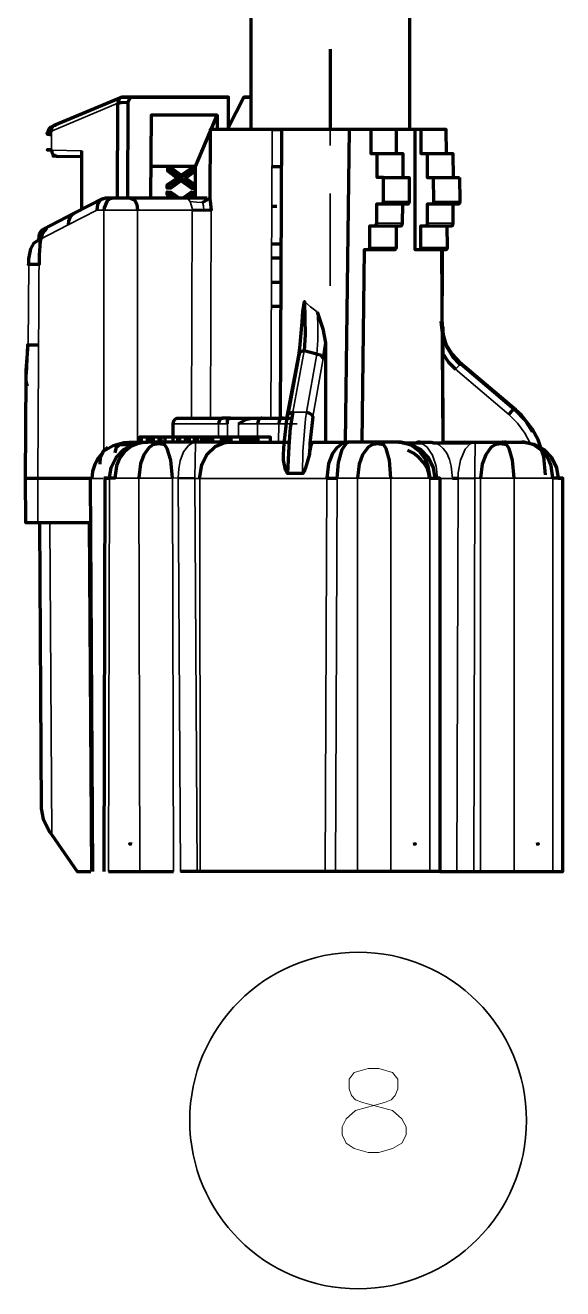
# Model space of a CAD drawing. Extents: x 0 to 174, y 0 to 33.
# Drawn here: x 31.05 to 31.49, y 3.744 to 4.779 of the extents above; entities that cross this region are included whole.
import ezdxf

# ---------------------------------------------------------------- set-up
doc = ezdxf.new("R2010")
doc.units = 0
doc.layers.add('PDF2_형상', color=157, linetype='Continuous', true_color=0x405f80)

msp = doc.modelspace()

# ---------------------------------------------------------------- linework, layer by layer
at = {"layer": 'PDF2_형상', "lineweight": 70}
for points in [[(31.2346, 6.7629), (31.2346, 4.6932)], [(31.3646, 4.6932), (31.3646, 6.7629)], [(31.1292, 4.7197), (31.0736, 4.6965)], [(31.1297, 4.7197), (31.1283, 4.7194), (31.1269, 4.7182), (31.1258, 4.715), (31.1258, 4.7147)], [(31.2163, 4.6932), (31.2164, 4.7196), (31.2083, 4.7197), (31.1447, 4.7197), (31.1297, 4.7197), (31.1299, 4.7197), (31.1371, 4.7196)], [(31.134, 4.7157), (31.1356, 4.7186), (31.1371, 4.7196), (31.2164, 4.7196)], [(31.2163, 4.6951), (31.229, 4.7197)], [(31.2346, 4.7197), (31.229, 4.7197), (31.2346, 4.7196)], [(31.1256, 4.6371), (31.1258, 4.7147), (31.1285, 4.7153), (31.134, 4.7157), (31.1337, 4.6371)], [(31.0711, 4.6886), (31.0686, 4.6892), (31.0681, 4.6894), (31.0679, 4.6897), (31.0679, 4.6899), (31.0679, 4.6901), (31.0682, 4.6904), (31.0689, 4.6908), (31.0715, 4.6919), (31.0718, 4.6946), (31.0735, 4.6964), (31.0749, 4.6967)], [(31.0736, 4.6964), (31.071, 4.695), (31.0692, 4.6935), (31.0679, 4.6899)], [(31.2071, 4.705), (31.1529, 4.705), (31.1526, 4.6371)], [(31.2021, 4.6932), (31.2071, 4.705), (31.2071, 4.6932)], [(31.2622, 4.6932), (31.2363, 4.6932), (31.2014, 4.6932), (31.2011, 4.6365), (31.2014, 4.6349), (31.2021, 4.6272), (31.2018, 4.6272), (31.1961, 4.6268), (31.1867, 4.6272)], [(31.1893, 4.6371), (31.1894, 4.6629), (31.2014, 4.6914)], [(31.2521, 4.6932), (31.2556, 4.6932), (31.2582, 4.6932), (31.2594, 4.6932), (31.2599, 4.6932), (31.2601, 4.6932)], [(31.2596, 4.6932), (31.2586, 4.4569)], [(31.3329, 4.6932), (31.3154, 4.6932), (31.2614, 4.6932)], [(31.3121, 4.4372), (31.3154, 4.6932)], [(31.3947, 4.6735), (31.3944, 4.6932), (31.3736, 4.6932), (31.3692, 4.6932), (31.3539, 4.6932), (31.3329, 4.6932), (31.3329, 4.6735), (31.3381, 4.6735), (31.359, 4.6735), (31.359, 4.6538)], [(31.3539, 4.6735), (31.3539, 4.6932)], [(31.3951, 4.6144), (31.3953, 4.5967), (31.395, 4.5953), (31.3946, 4.595), (31.3942, 4.5947), (31.3726, 4.5947), (31.3692, 4.5947), (31.3692, 4.6932)], [(31.3736, 4.6932), (31.3736, 4.6735), (31.3789, 4.6735), (31.3999, 4.6735), (31.4001, 4.6538)], [(31.0711, 4.6767), (31.0686, 4.6765), (31.0679, 4.6765), (31.0678, 4.6765), (31.0679, 4.6765), (31.0715, 4.6764), (31.0718, 4.6746), (31.0726, 4.6729), (31.0733, 4.6724), (31.074, 4.6718), (31.0756, 4.6715), (31.0964, 4.671)], [(31.0962, 4.6278), (31.0964, 4.6758)], [(31.0756, 4.6715), (31.0728, 4.6715), (31.0728, 4.6717), (31.0751, 4.6717)], [(31.3431, 4.6538), (31.3379, 4.6538), (31.3381, 4.6735)], [(31.3789, 4.6735), (31.379, 4.6538), (31.3842, 4.6538)], [(31.1894, 4.6629), (31.1528, 4.6629)], [(31.1775, 4.6557), (31.1862, 4.6617), (31.1892, 4.6617), (31.1789, 4.6547), (31.1693, 4.6617), (31.1664, 4.6617), (31.1664, 4.6593), (31.1743, 4.6535), (31.1662, 4.6478), (31.1692, 4.6478), (31.1692, 4.6453), (31.1662, 4.6453), (31.1662, 4.6478)], [(31.1743, 4.6535), (31.1772, 4.6535), (31.1693, 4.6592), (31.1664, 4.6593)], [(31.1693, 4.6617), (31.1693, 4.6592)], [(31.189, 4.6453), (31.189, 4.6478), (31.1811, 4.6535), (31.189, 4.6592), (31.1892, 4.6617)], [(31.2519, 4.6629), (31.2594, 4.6629)], [(31.1772, 4.6535), (31.1692, 4.6478)], [(31.1775, 4.6513), (31.1861, 4.6453), (31.189, 4.6453), (31.1789, 4.6522), (31.1692, 4.6453)], [(31.1136, 4.6368), (31.09, 4.6247)], [(31.1361, 4.6371), (31.1344, 4.6371), (31.1224, 4.6371), (31.1157, 4.6371), (31.1117, 4.6356), (31.1092, 4.6319), (31.1086, 4.6272)], [(31.1224, 4.6371), (31.1193, 4.6364), (31.1168, 4.6342), (31.1146, 4.6292), (31.1144, 4.6272)], [(31.199, 4.6371), (31.1901, 4.6371), (31.1808, 4.6371), (31.1361, 4.6371), (31.1393, 4.6356), (31.1412, 4.6321), (31.1419, 4.6272)], [(31.1662, 4.6396), (31.1662, 4.6421), (31.1692, 4.6419), (31.1761, 4.6371)], [(31.1697, 4.6371), (31.1662, 4.6396), (31.1692, 4.6396), (31.1692, 4.6419)], [(31.1692, 4.6396), (31.1726, 4.6371)], [(31.1789, 4.6371), (31.1861, 4.6421), (31.189, 4.6419), (31.1818, 4.6371)], [(31.1856, 4.6371), (31.189, 4.6396), (31.189, 4.6419)], [(31.195, 4.6335), (31.2011, 4.6369)], [(31.0901, 4.6247), (31.0649, 4.6117)], [(31.0903, 4.6247), (31.0882, 4.6232), (31.0864, 4.6208), (31.0854, 4.6181), (31.085, 4.6151)], [(31.256, 4.6303), (31.2518, 4.6303)], [(31.3307, 4.5947), (31.3313, 4.595), (31.3315, 4.5953), (31.3319, 4.5967), (31.3321, 4.6144), (31.3361, 4.6144), (31.3575, 4.6144), (31.3581, 4.6146), (31.3583, 4.615), (31.3588, 4.6164), (31.3589, 4.6321)], [(31.3418, 4.6321), (31.3375, 4.6321), (31.3374, 4.6164), (31.3369, 4.615), (31.3367, 4.6146), (31.3361, 4.6144)], [(31.3726, 4.5947), (31.3731, 4.595), (31.3735, 4.5953), (31.3737, 4.5967), (31.3737, 4.6144), (31.3778, 4.6144), (31.3992, 4.6144), (31.3997, 4.6146), (31.4, 4.615), (31.4003, 4.6164), (31.4001, 4.6321)], [(31.3832, 4.6321), (31.3789, 4.6321), (31.3789, 4.6164), (31.3786, 4.615), (31.3783, 4.6146), (31.3778, 4.6144)], [(31.3535, 4.6144), (31.3535, 4.5967), (31.3531, 4.5953), (31.3528, 4.595), (31.3522, 4.5947), (31.3307, 4.5947), (31.3274, 4.5947), (31.3254, 4.4372)], [(31.0676, 4.6124), (31.0661, 4.6121), (31.0635, 4.6107), (31.0618, 4.6082), (31.0614, 4.6029), (31.0612, 4.6028), (31.0617, 4.6081), (31.0633, 4.6106), (31.0667, 4.6122), (31.0675, 4.6122), (31.0642, 4.6082), (31.0622, 4.6017), (31.0614, 4.5904), (31.0615, 4.5826), (31.0526, 4.5826), (31.0525, 4.5826), (31.0528, 4.5826), (31.0529, 4.5874), (31.0546, 4.5954), (31.0574, 4.6003), (31.0612, 4.6028)], [(31.2517, 4.5997), (31.2592, 4.5997)], [(31.3907, 4.5947), (31.3918, 4.4372)], [(31.3915, 4.5569), (31.3914, 4.5947)], [(31.2592, 4.5879), (31.2517, 4.5879)], [(31.2515, 4.5682), (31.259, 4.5682)], [(31.2644, 4.4579), (31.2649, 4.4597), (31.2658, 4.4607), (31.2689, 4.4617), (31.2669, 4.449), (31.2656, 4.434), (31.2647, 4.4117), (31.2629, 4.4146), (31.2613, 4.4226), (31.2613, 4.4275), (31.2618, 4.4361), (31.2644, 4.4579), (31.2739, 4.5082), (31.2747, 4.5142), (31.2767, 4.5358), (31.2772, 4.5443), (31.2786, 4.5524), (31.279, 4.5251), (31.2782, 4.5119), (31.2753, 4.5111), (31.2743, 4.51), (31.2739, 4.5082)], [(31.2514, 4.5485), (31.2589, 4.5485)], [(31.289, 4.5439), (31.2935, 4.5299), (31.2956, 4.5185), (31.2939, 4.5057), (31.2937, 4.5064), (31.2922, 4.5083), (31.2886, 4.5094), (31.2782, 4.5119)], [(31.39, 4.5364), (31.3912, 4.5267), (31.3943, 4.5175), (31.3993, 4.5092), (31.4058, 4.5021), (31.406, 4.5011), (31.4058, 4.5007), (31.3999, 4.5071), (31.3954, 4.5146), (31.3922, 4.525), (31.3917, 4.5317), (31.3917, 4.5097), (31.3963, 4.5028), (31.4021, 4.4969)], [(31.3932, 4.5206), (31.3915, 4.5283)], [(31.0519, 4.5168), (31.0506, 4.4928)], [(31.0519, 4.4831), (31.0506, 4.4875), (31.0508, 4.4958), (31.0524, 4.5168), (31.0521, 4.5168), (31.0519, 4.5168), (31.0569, 4.5168), (31.0611, 4.5168)], [(31.2956, 4.5185), (31.2958, 4.4372)], [(31.4058, 4.5018), (31.3997, 4.5085), (31.395, 4.5163)], [(31.2742, 4.51), (31.2649, 4.4597)], [(31.3919, 4.4372), (31.3917, 4.5097)], [(31.0504, 4.4907), (31.05, 4.4074)], [(31.2801, 4.4617), (31.2825, 4.4611), (31.2846, 4.4597), (31.2854, 4.4579), (31.2829, 4.4361), (31.2825, 4.4275), (31.284, 4.4347), (31.2847, 4.4365), (31.2851, 4.4369), (31.2856, 4.4372), (31.2858, 4.4372), (31.3147, 4.4372)], [(31.4496, 4.4636), (31.4494, 4.4636), (31.4492, 4.4635), (31.4483, 4.4628), (31.446, 4.4603), (31.4457, 4.4599)], [(31.4758, 4.4106), (31.4743, 4.4251), (31.4697, 4.439), (31.4649, 4.4481), (31.456, 4.4592), (31.4512, 4.4636)], [(31.1711, 4.4412), (31.1711, 4.4521), (31.1717, 4.4547), (31.1728, 4.4561), (31.1735, 4.4565), (31.1743, 4.4568), (31.175, 4.4569), (31.2119, 4.4569), (31.2112, 4.4568), (31.2104, 4.4565), (31.2097, 4.4561), (31.2088, 4.4547), (31.2081, 4.4521)], [(31.2154, 4.4521), (31.2156, 4.4553), (31.2164, 4.4564), (31.2179, 4.4569), (31.2119, 4.4569)], [(31.2153, 4.4569), (31.2353, 4.4569), (31.244, 4.4569), (31.2613, 4.4569), (31.2606, 4.4568), (31.2597, 4.4565), (31.259, 4.4561), (31.2579, 4.4547), (31.2574, 4.4521)], [(31.2244, 4.4521), (31.2306, 4.4557), (31.2353, 4.4569)], [(31.244, 4.4569), (31.2432, 4.4568), (31.2425, 4.4565), (31.2418, 4.4561), (31.2407, 4.4547), (31.24, 4.4521)], [(31.2613, 4.4569), (31.2681, 4.4569)], [(31.1143, 4.4301), (31.1219, 4.4344), (31.1307, 4.4369), (31.1351, 4.4372), (31.15, 4.4372), (31.15, 4.4412), (31.1451, 4.4412), (31.1436, 4.4412), (31.1436, 4.4372)], [(31.1451, 4.4372), (31.1451, 4.4412)], [(31.1613, 4.4372), (31.1613, 4.4412), (31.1597, 4.4412), (31.1549, 4.4412), (31.1533, 4.4412), (31.1515, 4.4412), (31.15, 4.4412)], [(31.1515, 4.4372), (31.1515, 4.4412)], [(31.1533, 4.4372), (31.1533, 4.4412)], [(31.1549, 4.4372), (31.1549, 4.4412)], [(31.1597, 4.4372), (31.1597, 4.4412)], [(31.1754, 4.4372), (31.1754, 4.4412), (31.1749, 4.4412), (31.171, 4.4412), (31.1646, 4.4412), (31.1613, 4.4412)], [(31.1646, 4.4372), (31.1646, 4.4412)], [(31.171, 4.4372), (31.171, 4.4412)], [(31.1749, 4.4372), (31.1749, 4.4412)], [(31.1906, 4.4412), (31.1893, 4.4412), (31.1886, 4.4412), (31.1843, 4.4412), (31.1832, 4.4412), (31.1811, 4.4412), (31.1765, 4.4412), (31.1754, 4.4412)], [(31.1765, 4.4372), (31.1765, 4.4412)], [(31.1811, 4.4372), (31.1811, 4.4412)], [(31.1832, 4.4372), (31.1832, 4.4412)], [(31.1843, 4.4372), (31.1843, 4.4412)], [(31.1886, 4.4372), (31.1886, 4.4412)], [(31.1893, 4.4372), (31.1893, 4.4412)], [(31.199, 4.4372), (31.199, 4.4412), (31.1981, 4.4412), (31.1974, 4.4412), (31.1968, 4.4412), (31.196, 4.4412), (31.1953, 4.4412), (31.1947, 4.4412), (31.1944, 4.4412), (31.1942, 4.4412), (31.1942, 4.4372), (31.1942, 4.4412), (31.1906, 4.4412), (31.1906, 4.4372)], [(31.1942, 4.4412), (31.1942, 4.4412)], [(31.1944, 4.4372), (31.1944, 4.4412)], [(31.1947, 4.4372), (31.1947, 4.4412)], [(31.1953, 4.4372), (31.1953, 4.4412)], [(31.196, 4.4372), (31.196, 4.4412)], [(31.1968, 4.4372), (31.1968, 4.4412)], [(31.1974, 4.4372), (31.1974, 4.4412)], [(31.1981, 4.4372), (31.1981, 4.4412)], [(31.2149, 4.4372), (31.2149, 4.4412), (31.2142, 4.4412), (31.2132, 4.4412), (31.2124, 4.4412), (31.2118, 4.4412), (31.2112, 4.4412), (31.2108, 4.4412), (31.2107, 4.4412), (31.2106, 4.4412), (31.2035, 4.4412), (31.2033, 4.4412), (31.2033, 4.4372), (31.2033, 4.4412), (31.2031, 4.4412), (31.2026, 4.4412), (31.2019, 4.4412), (31.2008, 4.4412), (31.1999, 4.4412), (31.199, 4.4412)], [(31.1999, 4.4372), (31.1999, 4.4412)], [(31.2008, 4.4372), (31.2008, 4.4412)], [(31.2019, 4.4372), (31.2019, 4.4412)], [(31.2026, 4.4372), (31.2026, 4.4412)], [(31.2031, 4.4372), (31.2031, 4.4412)], [(31.2033, 4.4412), (31.2033, 4.4412)], [(31.2035, 4.4372), (31.2035, 4.4412)], [(31.2106, 4.4372), (31.2106, 4.4412)], [(31.2107, 4.4372), (31.2107, 4.4412)], [(31.2108, 4.4372), (31.2108, 4.4412)], [(31.2112, 4.4372), (31.2112, 4.4412)], [(31.2118, 4.4372), (31.2118, 4.4412)], [(31.2124, 4.4372), (31.2124, 4.4412)], [(31.2132, 4.4372), (31.2132, 4.4412)], [(31.2142, 4.4372), (31.2142, 4.4412)], [(31.2174, 4.4372), (31.2174, 4.4412), (31.2158, 4.4412), (31.2149, 4.4412)], [(31.2158, 4.4372), (31.2158, 4.4412)], [(31.2312, 4.4372), (31.2312, 4.4412), (31.23, 4.4412), (31.229, 4.4412), (31.2279, 4.4412), (31.2272, 4.4412), (31.2267, 4.4412), (31.2265, 4.4412), (31.2238, 4.4412), (31.2186, 4.4412), (31.2174, 4.4412)], [(31.2186, 4.4372), (31.2186, 4.4412)], [(31.2265, 4.4372), (31.2265, 4.4412)], [(31.2267, 4.4372), (31.2267, 4.4412)], [(31.2272, 4.4372), (31.2272, 4.4412)], [(31.2279, 4.4372), (31.2279, 4.4412)], [(31.229, 4.4372), (31.229, 4.4412)], [(31.23, 4.4372), (31.23, 4.4412)], [(31.2389, 4.4372), (31.2389, 4.4412), (31.2381, 4.4412), (31.2372, 4.4412), (31.2367, 4.4412), (31.2358, 4.4412), (31.2353, 4.4412), (31.2346, 4.4412), (31.2343, 4.4412), (31.234, 4.4412), (31.234, 4.4372), (31.234, 4.4412), (31.2335, 4.4412), (31.2324, 4.4412), (31.2312, 4.4412)], [(31.2324, 4.4372), (31.2324, 4.4412)], [(31.2335, 4.4372), (31.2335, 4.4412)], [(31.234, 4.4412), (31.234, 4.4412)], [(31.2343, 4.4372), (31.2343, 4.4412)], [(31.2346, 4.4372), (31.2346, 4.4412)], [(31.2353, 4.4372), (31.2353, 4.4412)], [(31.2358, 4.4372), (31.2358, 4.4412)], [(31.2367, 4.4372), (31.2367, 4.4412)], [(31.2372, 4.4372), (31.2372, 4.4412)], [(31.2381, 4.4372), (31.2381, 4.4412)], [(31.2407, 4.4372), (31.2407, 4.4412), (31.2406, 4.4412), (31.2397, 4.4412), (31.2389, 4.4412)], [(31.2397, 4.4372), (31.2397, 4.4412)], [(31.2406, 4.4372), (31.2406, 4.4412)], [(31.2508, 4.4372), (31.2508, 4.4412), (31.2407, 4.4412)], [(31.1132, 4.4286), (31.1096, 4.424), (31.1068, 4.4189), (31.1051, 4.4133), (31.1046, 4.4075)], [(31.1175, 4.4329), (31.1135, 4.4292), (31.1113, 4.4246), (31.1111, 4.4193)], [(31.1928, 4.4076), (31.1928, 4.4085), (31.1944, 4.4189), (31.1989, 4.4275), (31.2053, 4.4338), (31.2126, 4.4368), (31.2165, 4.4372), (31.1894, 4.4372), (31.1608, 4.4372), (31.1486, 4.4372), (31.1446, 4.4369), (31.1369, 4.4339), (31.1318, 4.4299), (31.1269, 4.4233), (31.1247, 4.4179), (31.1232, 4.4078), (31.1151, 4.4079), (31.1189, 4.4079), (31.1203, 4.4164), (31.1244, 4.4247), (31.1306, 4.4311), (31.1389, 4.4357), (31.1469, 4.4372), (31.1486, 4.4372)], [(31.1237, 4.4286), (31.1247, 4.4332), (31.1281, 4.4361), (31.1337, 4.4372)], [(31.1387, 4.435), (31.1261, 4.435)], [(31.1704, 4.4078), (31.1692, 4.4224), (31.1662, 4.4321), (31.1635, 4.4361), (31.1614, 4.4372), (31.1608, 4.4372), (31.1558, 4.4361), (31.1511, 4.4325), (31.1471, 4.4268), (31.1443, 4.4194), (31.1429, 4.4079)], [(31.1644, 4.4351), (31.1593, 4.4358), (31.1542, 4.4351)], [(31.1892, 4.4372), (31.1893, 4.4372), (31.1894, 4.4372)], [(31.1894, 4.4369), (31.1892, 4.4371)], [(31.2165, 4.4372), (31.2647, 4.4372)], [(31.2825, 4.4275), (31.2793, 4.4161), (31.2779, 4.4128), (31.2774, 4.4119), (31.2768, 4.4117), (31.2647, 4.4117)], [(31.3053, 4.4078), (31.3064, 4.4207), (31.3094, 4.4311), (31.3128, 4.4364), (31.3144, 4.4372), (31.3147, 4.4372), (31.309, 4.4358), (31.305, 4.4326), (31.3015, 4.4279), (31.2982, 4.4196), (31.2967, 4.4078)], [(31.3557, 4.4372), (31.3575, 4.4372), (31.3656, 4.435), (31.3725, 4.4299), (31.3774, 4.4232), (31.3796, 4.4178), (31.3811, 4.4078), (31.3889, 4.4078), (31.3892, 4.4078), (31.389, 4.4078), (31.3889, 4.4078), (31.3886, 4.4078), (31.3874, 4.4078), (31.3854, 4.4078), (31.384, 4.4163), (31.38, 4.4247), (31.3737, 4.4311), (31.3654, 4.4357), (31.3574, 4.4372), (31.3557, 4.4372), (31.3399, 4.4372), (31.3147, 4.4372), (31.3139, 4.4372), (31.3138, 4.4371), (31.3135, 4.4368)], [(31.3493, 4.4078), (31.3481, 4.4224), (31.3453, 4.4321), (31.3425, 4.4361), (31.3404, 4.4372), (31.3399, 4.4372), (31.336, 4.4365), (31.3306, 4.4331), (31.3261, 4.4268), (31.3233, 4.4193), (31.3218, 4.4078)], [(31.3435, 4.4351), (31.3382, 4.4358), (31.3331, 4.4351)], [(31.3583, 4.4368), (31.3731, 4.4368), (31.3744, 4.4368), (31.3729, 4.4371), (31.3712, 4.4372)], [(31.3807, 4.4078), (31.3803, 4.4117), (31.3792, 4.4154), (31.3761, 4.4204), (31.3722, 4.4246), (31.3678, 4.4281), (31.3629, 4.4308)], [(31.3706, 4.4368), (31.3706, 4.4372), (31.3712, 4.4372), (31.3808, 4.4372), (31.3824, 4.4371), (31.384, 4.4368), (31.3854, 4.4368), (31.4125, 4.4368), (31.4092, 4.4372)], [(31.3918, 4.4368), (31.3918, 4.4372), (31.4092, 4.4372), (31.4185, 4.4372), (31.4406, 4.4372), (31.4564, 4.4372), (31.4581, 4.4372), (31.4661, 4.4357), (31.4744, 4.4311), (31.4807, 4.4247), (31.4847, 4.4163), (31.486, 4.4078), (31.4881, 4.4078), (31.4893, 4.4078), (31.4896, 4.4078), (31.4897, 4.4078), (31.4899, 4.4078), (31.4896, 4.4078), (31.4818, 4.4078), (31.4803, 4.4178), (31.4781, 4.4232), (31.4732, 4.4299), (31.4661, 4.435), (31.4582, 4.4372), (31.4564, 4.4372)], [(31.4181, 4.4372), (31.4182, 4.4372), (31.4185, 4.4372)], [(31.4183, 4.4369), (31.4181, 4.4371)], [(31.45, 4.4078), (31.4488, 4.4224), (31.446, 4.4321), (31.4432, 4.4361), (31.441, 4.4372), (31.4406, 4.4372), (31.4367, 4.4365), (31.4313, 4.4331), (31.4268, 4.4268), (31.4239, 4.4193), (31.4225, 4.4078)], [(31.444, 4.4351), (31.4389, 4.4358), (31.4337, 4.4351)], [(31.4436, 4.4372), (31.4422, 4.4372)], [(31.05, 4.4079), (31.0501, 4.3714), (31.0604, 4.3714), (31.1035, 4.3714)], [(31.05, 4.4078), (31.0603, 4.4078), (31.1032, 4.4078), (31.1032, 4.4075)], [(31.1032, 4.4079), (31.1051, 4.0858)], [(31.1151, 4.4079), (31.1143, 4.0858)], [(31.1232, 4.4078), (31.1153, 4.4078), (31.1151, 4.4078), (31.1189, 4.4078)], [(31.1889, 4.4079), (31.1889, 4.4076)], [(31.3053, 4.4075), (31.2967, 4.4075)], [(31.3892, 4.4078), (31.3892, 4.0858), (31.4033, 4.0858), (31.4171, 4.0858), (31.4225, 4.0858), (31.45, 4.0858), (31.4818, 4.0858), (31.4899, 4.0858), (31.4899, 4.4078)], [(31.4042, 4.4076), (31.3996, 4.4076)], [(31.0617, 4.3714), (31.0631, 4.1372), (31.0647, 4.1285), (31.0701, 4.1178), (31.0717, 4.1157), (31.0926, 4.0858), (31.1036, 4.0858)], [(31.1374, 4.1082), (31.1354, 4.1083), (31.1364, 4.1082)], [(31.3674, 4.1082), (31.3693, 4.1083), (31.3694, 4.1083), (31.3693, 4.1083), (31.3685, 4.1082)], [(31.4681, 4.1082), (31.47, 4.1083), (31.4692, 4.1082)], [(31.1181, 4.0858), (31.1438, 4.0858), (31.1514, 4.0858), (31.1713, 4.0858)], [(31.3892, 4.0858), (31.3811, 4.0858), (31.3493, 4.0858), (31.3218, 4.0858), (31.3039, 4.0858), (31.2954, 4.0858), (31.1931, 4.0858), (31.1908, 4.0858), (31.1771, 4.0858)]]:
    msp.add_lwpolyline(points, dxfattribs=at)
at = {"layer": 'PDF2_형상', "color": 3, "lineweight": 70}
msp.add_lwpolyline([(31.2996, 4.7589), (31.2996, 4.6932)], dxfattribs=at)
at = {"layer": 'PDF2_형상', "color": 18, "lineweight": 35, "true_color": 0x260000}
for points in [[(31.2996, 4.7589), (31.2996, 4.6801)], [(31.2996, 4.6407), (31.2996, 4.5653)]]:
    msp.add_lwpolyline(points, dxfattribs=at)
at = {"layer": 'PDF2_형상', "lineweight": 35}
for points in [[(31.1258, 4.7147), (31.0715, 4.6919), (31.0715, 4.6764), (31.0964, 4.6758)], [(31.2521, 4.6932), (31.2511, 4.4569)], [(31.1808, 4.6371), (31.1833, 4.6361), (31.1849, 4.6342), (31.1865, 4.6287), (31.1867, 4.6272), (31.1419, 4.6272), (31.1418, 4.4372)], [(31.1961, 4.6268), (31.1958, 4.6306), (31.195, 4.6335), (31.1901, 4.6338), (31.1849, 4.6342)], [(31.3643, 4.6342), (31.3431, 4.6342)], [(31.4056, 4.6342), (31.3843, 4.6342)], [(31.1143, 4.4301), (31.1144, 4.6272), (31.1086, 4.6272), (31.085, 4.6151), (31.0614, 4.6029), (31.0603, 4.4078), (31.0604, 4.3714)], [(31.1144, 4.6272), (31.1419, 4.6272)], [(31.1861, 4.4569), (31.1867, 4.6272)], [(31.2015, 4.4569), (31.2021, 4.6272)], [(31.3588, 4.6164), (31.3374, 4.6164)], [(31.4003, 4.6164), (31.3789, 4.6164)], [(31.3535, 4.5967), (31.3319, 4.5967)], [(31.3953, 4.5967), (31.3737, 4.5967)], [(31.0528, 4.5826), (31.0524, 4.5168)], [(31.2786, 4.5524), (31.2835, 4.5479), (31.289, 4.5439), (31.2894, 4.5342), (31.2894, 4.5206), (31.2886, 4.5094), (31.2801, 4.4617), (31.2793, 4.4563), (31.2772, 4.4297), (31.2768, 4.4117)], [(31.2801, 4.4617), (31.2689, 4.4617), (31.2782, 4.5119)], [(31.2939, 4.5057), (31.2854, 4.4579)], [(31.4512, 4.4636), (31.4511, 4.4633), (31.4507, 4.4633), (31.4496, 4.4636), (31.4058, 4.5007), (31.4054, 4.5004), (31.4021, 4.4969), (31.4457, 4.4599), (31.4528, 4.4528), (31.4588, 4.4447), (31.4631, 4.4363)], [(31.4496, 4.4636), (31.4593, 4.4535), (31.4647, 4.4453)], [(31.1711, 4.4521), (31.2081, 4.4521), (31.2081, 4.4412)], [(31.2081, 4.4521), (31.2154, 4.4521), (31.2154, 4.4412)], [(31.2244, 4.4412), (31.2244, 4.4521), (31.24, 4.4521), (31.2574, 4.4521), (31.2572, 4.4372)], [(31.24, 4.4412), (31.24, 4.4521)], [(31.2574, 4.4521), (31.2726, 4.4521)], [(31.3731, 4.4368), (31.376, 4.4354), (31.3788, 4.4332), (31.3833, 4.4265), (31.3864, 4.4176), (31.3874, 4.4076)], [(31.3854, 4.4368), (31.3887, 4.435), (31.3919, 4.4321), (31.3949, 4.4281), (31.3971, 4.4231), (31.3986, 4.4175), (31.3996, 4.4076), (31.3892, 4.4076)], [(31.4033, 4.0858), (31.4042, 4.4076), (31.4042, 4.4078), (31.4043, 4.4121), (31.4061, 4.4226), (31.4099, 4.4314), (31.414, 4.4358), (31.4185, 4.4372), (31.4183, 4.4368), (31.4179, 4.4146), (31.4179, 4.4078), (31.4042, 4.4078)], [(31.1032, 4.4075), (31.1035, 4.4075), (31.1135, 4.4076)], [(31.1181, 4.0858), (31.1189, 4.4078), (31.1429, 4.4078), (31.1438, 4.0858)], [(31.1189, 4.4079), (31.1189, 4.4078)], [(31.1713, 4.0858), (31.1704, 4.4078), (31.1751, 4.4079), (31.1751, 4.4075), (31.1771, 4.0858)], [(31.1889, 4.4076), (31.1751, 4.4075)], [(31.1931, 4.0858), (31.1928, 4.4076), (31.1889, 4.4076), (31.1908, 4.0858)], [(31.1928, 4.4076), (31.2967, 4.4075), (31.2954, 4.0858)], [(31.3218, 4.0858), (31.3218, 4.4078), (31.3053, 4.4078), (31.2967, 4.4078), (31.2967, 4.4075)], [(31.3039, 4.0858), (31.3053, 4.4075), (31.3053, 4.4078)], [(31.3493, 4.4078), (31.3275, 4.4078), (31.3218, 4.4078)], [(31.3493, 4.0858), (31.3493, 4.4078), (31.3811, 4.4078), (31.3811, 4.0858)], [(31.4179, 4.4076), (31.4042, 4.4076)], [(31.4225, 4.0858), (31.4225, 4.4078), (31.4179, 4.4078), (31.4179, 4.4076), (31.4171, 4.0858)], [(31.45, 4.4078), (31.4282, 4.4078), (31.4225, 4.4078)], [(31.4818, 4.0858), (31.4818, 4.4078), (31.45, 4.4078), (31.45, 4.0858)], [(31.0717, 4.1157), (31.07, 4.3714)], [(31.1018, 4.3714), (31.1036, 4.0858)]]:
    msp.add_lwpolyline(points, dxfattribs=at)
at = {"layer": 'PDF2_형상', "lineweight": 70}
for points in [[(31.3639, 4.6328), (31.3636, 4.6324), (31.3631, 4.6321), (31.3418, 4.6321), (31.3424, 4.6324), (31.3426, 4.6328), (31.3431, 4.6342), (31.3431, 4.6538), (31.3642, 4.6538), (31.3643, 4.6342)], [(31.4053, 4.6538), (31.4056, 4.6342), (31.4053, 4.6328), (31.405, 4.6324), (31.4044, 4.6321), (31.3832, 4.6321), (31.3836, 4.6324), (31.384, 4.6328), (31.3843, 4.6342), (31.3842, 4.6538)], [(31.4512, 4.4636), (31.4514, 4.4636), (31.4058, 4.5021)]]:
    msp.add_lwpolyline(points, close=True, dxfattribs=at)
at = {"layer": 'PDF2_형상', "lineweight": 35}
for points in [[(31.1751, 4.4079), (31.1889, 4.4079), (31.1893, 4.4365), (31.1894, 4.4372), (31.1879, 4.4371), (31.1836, 4.4346), (31.1796, 4.4292), (31.1769, 4.4219), (31.1757, 4.4154)], [(31.1704, 4.4078), (31.1429, 4.4079), (31.1429, 4.4078)]]:
    msp.add_lwpolyline(points, close=True, dxfattribs=at)
at = {"layer": 'PDF2_형상', "color": 18, "lineweight": 13, "true_color": 0x260000}
msp.add_lwpolyline([(31.3506, 3.89), (31.3261, 3.8967), (31.3204, 3.8989), (31.3171, 3.9022), (31.315, 3.9078), (31.315, 3.9156), (31.3193, 3.9211), (31.3306, 3.9244), (31.3394, 3.9244), (31.3506, 3.9211), (31.355, 3.9156), (31.355, 3.9078), (31.3528, 3.9022), (31.3494, 3.8989), (31.3439, 3.8967), (31.3204, 3.89), (31.3126, 3.8833), (31.3093, 3.8767), (31.3093, 3.87), (31.3126, 3.8633), (31.3193, 3.8589), (31.3306, 3.8556), (31.3394, 3.8556), (31.3506, 3.8589), (31.3583, 3.8633), (31.3617, 3.87), (31.3617, 3.8767), (31.3583, 3.8833)], close=True, dxfattribs=at)
at = {"layer": 'PDF2_형상', "color": 18, "lineweight": 35, "true_color": 0x260000}
msp.add_circle((31.3224, 3.8819), 0.1378, dxfattribs=at)

doc.saveas('drawing.dxf')
